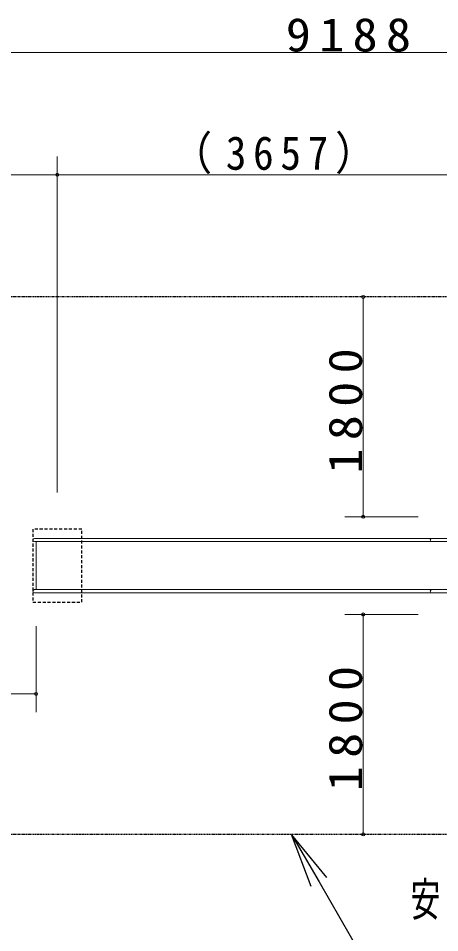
# Model space of a CAD drawing. Units: millimetres at full size, with parts at other scales. Extents: x -11723 to 0, y -1854 to 8010.
# Drawn here: x -1575 to -885, y 1019 to 2516 of the extents above; entities that cross this region are included whole.
import ezdxf

# ---------------------------------------------------------------- set-up
doc = ezdxf.new("R2010")
doc.units = ezdxf.units.MM
doc.linetypes.add('USER3', pattern=[8, 3, -1, 1, -1, 1, -1])
doc.linetypes.add('USER4', pattern=[8, 5, -3])
doc.layers.add('線', color=2, linetype='Continuous', lineweight=25)
doc.layers.add('補助', color=2, linetype='Continuous', lineweight=13)
doc.styles.add('ＭＳ ゴシック', font='')
doc.styles.get('ＭＳ ゴシック').set_extended_font_data('MS Gothic')

# ---------------------------------------------------------------- blocks, each defined once
blk = doc.blocks.new('dimension_origin')
at = {"color": 0, "linetype": 'Continuous', "lineweight": -2}
blk.add_circle((0, 0), 1.25, dxfattribs=at)

msp = doc.modelspace()

# ---------------------------------------------------------------- linework, layer by layer
at = {"layer": '線', "linetype": 'USER3'}
for p, q in [((-308.644, 2060), (-1746.196, 2060)), ((-308.644, 1180), (-1746.196, 1180))]:
    msp.add_line(p, q, dxfattribs=at)
at = {"layer": '線', "color": 7, "lineweight": 13}
for p, q in [((-1548.616, 1664.72), (-870.374, 1664.72)), ((-1548.616, 1659.28), (-870.374, 1659.28)), ((-1546.196, 1580.72), (-1546.196, 1659.28)), ((-1548.616, 1580.72), (-870.374, 1580.72)), ((-1548.616, 1575.28), (-870.374, 1575.28))]:
    msp.add_line(p, q, dxfattribs=at)
at = {"layer": '線', "color": 4, "linetype": 'USER4'}
msp.add_lwpolyline([(-1551.336, 1560), (-1471.336, 1560), (-1471.336, 1680), (-1551.336, 1680)], close=True, dxfattribs=at)
at = {"layer": '線', "color": 7, "lineweight": 13}
for centre in [(-1548.616, 1662), (-897.457, 1662), (-1548.616, 1578), (-897.457, 1578)]:
    msp.add_arc(centre, 2.72, 90, 270, dxfattribs=at)
at = {"layer": '補助'}
for p, q in [((-1946.196, 2460), (-108.644, 2460)), ((-1511.336, 1740), (-1511.336, 2290)), ((-1511.336, 1740), (-1511.336, 2290)), ((-1946.196, 2260), (-1511.336, 2260)), ((-1511.336, 2260), (-780.014, 2260)), ((-1010.014, 1700), (-1010.014, 2060)), ((-920.014, 1700), (-1040.014, 1700)), ((-920.014, 1540), (-1040.014, 1540)), ((-1010.014, 1180), (-1010.014, 1540)), ((-1546.196, 1520.72), (-1546.196, 1380)), ((-1546.196, 1410), (-1946.196, 1410))]:
    msp.add_line(p, q, dxfattribs=at)
at = {"layer": '補助', "lineweight": 25}
for p, q in [((-1095.411, 1094.558), (-1127.42, 1180)), ((-1069.43, 1109.558), (-1127.42, 1180)), ((-1127.42, 1180), (-1082.42, 1102.058)), ((-1082.42, 1102.058), (-954.215, 880))]:
    msp.add_line(p, q, dxfattribs=at)

# ---------------------------------------------------------------- block references
at = {"layer": '補助', "xscale": 2, "yscale": 2}
for p, rotation in [((-1511.336, 2260), 180), ((-1010.014, 2060), 270), ((-1010.014, 1700), 90), ((-1010.014, 1540), 270), ((-1546.196, 1410), 180), ((-1010.014, 1180), 90)]:
    msp.add_blockref('dimension_origin', p, dxfattribs=dict(at, rotation=rotation))
msp.add_blockref('dimension_origin', (-1511.336, 2260), dxfattribs=at)

# ---------------------------------------------------------------- texts
at = {"layer": '補助', "char_height": 54.99, "style": 'ＭＳ ゴシック'}
for s, insert, attachment_point in [('\\T1.33;\\W1.1;9188', (-1027.42, 2461), 8), ('\\T1.33;\\W0.9;（3657）', (-1145.675, 2261), 8), ('\\T1.64;\\W0.65;安全領域を示す', (-932.465, 1101.25), 1)]:
    msp.add_mtext(s, dxfattribs=dict(at, insert=insert, attachment_point=attachment_point))
at = {"layer": '補助', "char_height": 54.99, "attachment_point": 8, "rotation": 90, "style": 'ＭＳ ゴシック'}
for insert in [(-1011.014, 1880), (-1011.014, 1360)]:
    msp.add_mtext('\\T1.33;\\W1.1;1800', dxfattribs=dict(at, insert=insert))

doc.saveas('drawing.dxf')
